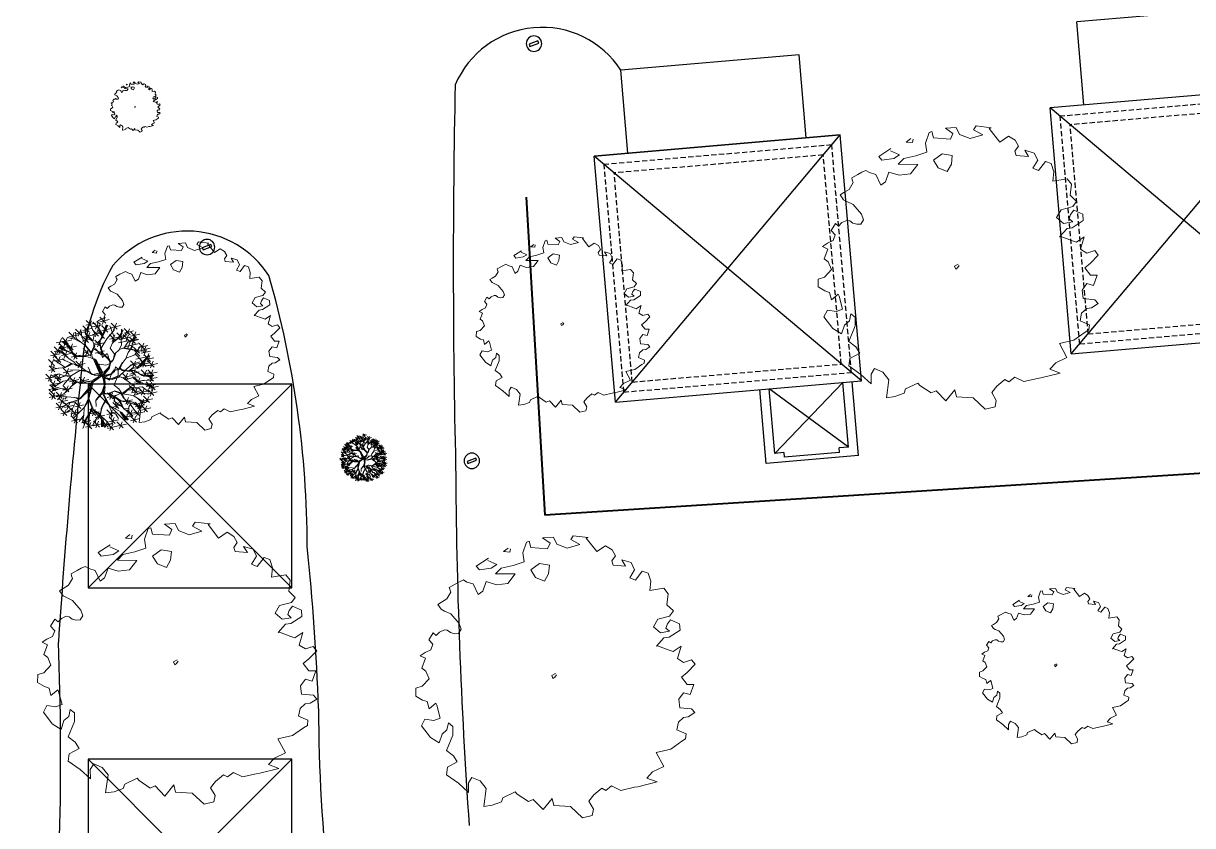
# Model space of a CAD drawing. Extents: x 2080 to 102394, y 2071 to 93424.
# Drawn here: x 86210 to 87346, y 78833 to 79612 of the extents above; entities that cross this region are included whole.
import ezdxf

# ---------------------------------------------------------------- set-up
doc = ezdxf.new("R2010")
doc.units = 0
doc.header["$LTSCALE"] = 20
doc.header["$MEASUREMENT"] = 0
doc.linetypes.add('HIDDEN', pattern=[0.375, 0.25, -0.125])
for name, color, linetype in [('ELEC', 11, 'Continuous'), ('R.C.C Wall', 50, 'Continuous'), ('road', 2, 'Continuous'), ('Roof lilne', 31, 'Continuous'), ('wall', 13, 'Continuous')]:
    doc.layers.add(name, color=color, linetype=linetype)
for name, color, linetype, lineweight in [('fence', 13, 'FENCELINE2', 40), ('Mango tree', 96, 'Continuous', 5), ('NEEM TREE', 84, 'Continuous', 5), ('sappotta', 114, 'Continuous', 5), ('tree', 60, 'Continuous', 0)]:
    doc.layers.add(name, color=color, linetype=linetype, lineweight=lineweight)
doc.linetypes.add('FENCELINE2', pattern='A,0.25,-0.1,[132,ltypeshp.shx,S=0.1,R=0,X=-0.1,Y=0],-0.1,1', length=1.45)

# ---------------------------------------------------------------- blocks, each defined once
blk = doc.blocks.new('NEEM')
at = {"layer": 'sappotta', "linetype": 'Continuous'}
for p, q in [((0.0031, 1.1323), (-0.083, 1.1274)), ((-0.083, 1.1274), (-0.0227, 1.0834)), ((0.0298, 1.0769), (0.0031, 1.1323)), ((0.1622, 1.1437), (0.1418, 1.1119)), ((0.2828, 1.1298), (0.1622, 1.1437)), ((0.2671, 1.1233), (0.2828, 1.1298)), ((0.3509, 1.0158), (0.2671, 1.1233)), ((-0.3588, 1.0435), (-0.3956, 1.0158)), ((-0.3455, 1.0109), (-0.34, 1.0386)), ((-0.2131, 1.0923), (-0.2421, 1.0068)), ((-0.1911, 1.0989), (-0.2131, 1.0923)), ((-0.177, 1.0484), (-0.1911, 1.0989)), ((-0.0431, 1.0394), (-0.177, 1.0484)), ((-0.0227, 1.0834), (-0.0431, 1.0394)), ((0.1144, 1.0427), (0.0298, 1.0769)), ((0.2162, 1.072), (0.1144, 1.0427)), ((0.1418, 1.1119), (0.2162, 1.072)), ((0.4207, 1.063), (0.3509, 1.0158)), ((0.4731, 1.0296), (0.4207, 1.063)), ((0.5006, 0.9816), (0.4731, 1.0296)), ((-0.517, 0.9628), (-0.6142, 0.9009)), ((-0.5209, 0.9449), (-0.5209, 0.9449)), ((-0.4489, 0.9131), (-0.5209, 0.9449)), ((-0.3956, 1.0158), (-0.3455, 1.0109)), ((-0.2303, 0.9351), (-0.3196, 0.9058)), ((-0.2421, 1.0068), (-0.2303, 0.9351)), ((0.4716, 0.9417), (0.5006, 0.9816)), ((0.4825, 0.9083), (0.4716, 0.9417)), ((0.5515, 0.9498), (0.5813, 0.9001)), ((0.6267, 0.9278), (0.5515, 0.9498)), ((-0.6142, 0.9009), (-0.5891, 0.87)), ((-0.5891, 0.87), (-0.4935, 0.8838)), ((-0.4935, 0.8838), (-0.4489, 0.9131)), ((-0.4152, 0.8838), (-0.459, 0.839)), ((-0.3196, 0.9058), (-0.4152, 0.8838)), ((-0.1081, 0.9221), (-0.177, 0.8716)), ((-0.177, 0.8716), (-0.1394, 0.8089)), ((-0.0274, 0.9083), (-0.1081, 0.9221)), ((-0.0345, 0.839), (-0.0274, 0.9083)), ((0.5813, 0.9001), (0.4825, 0.9083)), ((0.6157, 0.8064), (0.6541, 0.87)), ((0.6541, 0.87), (0.6267, 0.9278)), ((0.7152, 0.8602), (0.6604, 0.7877)), ((0.7622, 0.8439), (0.7152, 0.8602)), ((0.7826, 0.7787), (0.7622, 0.8439)), ((-0.7826, 0.7567), (-0.8304, 0.7291)), ((-0.7489, 0.7739), (-0.7826, 0.7567)), ((-0.7168, 0.7893), (-0.7489, 0.7739)), ((-0.6886, 0.7722), (-0.7168, 0.7893)), ((-0.6384, 0.7576), (-0.6886, 0.7722)), ((-0.5985, 0.672), (-0.6384, 0.7576)), ((-0.5335, 0.7763), (-0.5617, 0.6989)), ((-0.452, 0.7502), (-0.5335, 0.7763)), ((-0.459, 0.839), (-0.3032, 0.8374)), ((-0.3611, 0.7616), (-0.452, 0.7502)), ((-0.3032, 0.8374), (-0.3611, 0.7616)), ((-0.1394, 0.8089), (-0.0674, 0.7796)), ((-0.0674, 0.7796), (-0.0345, 0.839)), ((0.6604, 0.7877), (0.6157, 0.8064)), ((0.7755, 0.7038), (0.7826, 0.7787)), ((-0.8178, 0.6924), (-0.8499, 0.6378)), ((-0.8304, 0.7291), (-0.8264, 0.7144)), ((-0.8264, 0.7144), (-0.8178, 0.6924)), ((-0.5617, 0.6989), (-0.5985, 0.672)), ((0.8883, 0.7225), (0.7755, 0.7038)), ((0.9236, 0.6785), (0.8883, 0.7225)), ((0.9126, 0.5906), (0.9236, 0.6785)), ((-0.8922, 0.6126), (-0.9228, 0.5938)), ((-0.9228, 0.5938), (-0.8946, 0.5547)), ((-0.8499, 0.6378), (-0.8922, 0.6126)), ((0.9643, 0.5409), (0.9126, 0.5906)), ((-0.8946, 0.5547), (-0.868, 0.5401)), ((-0.868, 0.5401), (-0.8178, 0.5173)), ((-0.8178, 0.5173), (-0.752, 0.4399)), ((0.8037, 0.4146), (0.8398, 0.4749)), ((0.8398, 0.4749), (0.9338, 0.5002)), ((0.9424, 0.4708), (0.9165, 0.4374)), ((0.9338, 0.5002), (0.9643, 0.5409)), ((1.0137, 0.4391), (0.9424, 0.4708)), ((-0.8695, 0.3894), (-0.9079, 0.3723)), ((-0.846, 0.3861), (-0.8695, 0.3894)), ((-0.821, 0.3674), (-0.846, 0.3861)), ((-0.7348, 0.3943), (-0.7567, 0.3609)), ((-0.752, 0.4399), (-0.7348, 0.3943)), ((0.8601, 0.3666), (0.8037, 0.4146)), ((0.933, 0.378), (0.8601, 0.3666)), ((0.9165, 0.4374), (0.904, 0.404)), ((0.904, 0.404), (0.933, 0.378)), ((0.9298, 0.3315), (1.0176, 0.3886)), ((1.0176, 0.3886), (1.0137, 0.4391)), ((-0.9604, 0.3657), (-0.9941, 0.3095)), ((-0.9941, 0.3095), (-0.9612, 0.2745)), ((-0.9345, 0.3454), (-0.9604, 0.3657)), ((-0.9079, 0.3723), (-0.9345, 0.3454)), ((-0.7881, 0.3592), (-0.821, 0.3674)), ((-0.7567, 0.3609), (-0.7881, 0.3592)), ((0.8288, 0.259), (0.8875, 0.3258)), ((0.8875, 0.3258), (0.9298, 0.3315)), ((-1.0231, 0.2077), (-1.0622, 0.1825)), ((-0.9776, 0.2289), (-1.0231, 0.2077)), ((-0.9612, 0.2745), (-0.9776, 0.2289)), ((0.8382, 0.2623), (0.8288, 0.259)), ((0.9306, 0.2281), (0.8382, 0.2623)), ((0.962, 0.2175), (0.9306, 0.2281)), ((1.0254, 0.259), (0.962, 0.2175)), ((0.9964, 0.1597), (1.0254, 0.259)), ((-1.0622, 0.1825), (-1.0199, 0.1621)), ((-1.0199, 0.1621), (-1.0489, 0.0839)), ((1.0458, 0.1287), (0.9964, 0.1597)), ((1.1092, 0.1491), (1.0458, 0.1287)), ((1.074, 0.0489), (1.1374, 0.114)), ((1.1374, 0.114), (1.1092, 0.1491)), ((-1.0489, 0.0839), (-1.0168, 0.0595)), ((-1.0168, 0.0595), (-0.991, -0.0024)), ((0.0196, 0.0407), (-0.0094, 0.0244)), ((-0.0094, 0.0244), (0, 0)), ((0, 0), (0.0141, 0.0114)), ((0.0141, 0.0114), (0.0274, 0.031)), ((1.0286, 0.0106), (1.074, 0.0489)), ((1.074, -0.0472), (1.0286, 0.0106)), ((-1.0975, -0.0774), (-1.0983, -0.1401)), ((-1.0481, -0.0619), (-1.0975, -0.0774)), ((-0.991, -0.0024), (-1.0481, -0.0619)), ((1.1288, -0.0472), (1.074, -0.0472)), ((1.0998, -0.1287), (1.1288, -0.0472)), ((-1.0983, -0.1401), (-1.0442, -0.1727)), ((-1.0442, -0.1727), (-1.0066, -0.1849)), ((-1.0066, -0.1849), (-0.9917, -0.2436)), ((1.0074, -0.1662), (1.0458, -0.114)), ((1.016, -0.2338), (1.0074, -0.1662)), ((1.0458, -0.114), (1.0998, -0.1287)), ((-0.9917, -0.2436), (-0.9369, -0.1979)), ((-0.9369, -0.1979), (-0.9298, -0.2134)), ((-0.9298, -0.2134), (-0.9024, -0.3177)), ((1.11, -0.2427), (1.016, -0.2338)), ((1.0834, -0.3063), (1.1367, -0.2729)), ((1.1367, -0.2729), (1.11, -0.2427)), ((-1.0246, -0.325), (-1.0521, -0.378)), ((-0.9526, -0.3364), (-1.0246, -0.325)), ((-0.9024, -0.3177), (-0.9526, -0.3364)), ((-0.8484, -0.4114), (-0.8374, -0.3552)), ((-0.8374, -0.3552), (-0.8029, -0.3828)), ((0.9917, -0.4105), (1.0043, -0.3495)), ((1.0043, -0.3495), (1.045, -0.3112)), ((1.045, -0.3112), (1.0834, -0.3063)), ((-1.0521, -0.378), (-0.9816, -0.4708)), ((-0.9103, -0.5156), (-0.8883, -0.4456)), ((-0.8883, -0.4456), (-0.8484, -0.4114)), ((-0.8029, -0.4521), (-0.8531, -0.5759)), ((-0.8029, -0.3828), (-0.8029, -0.4521)), ((1.0662, -0.4431), (0.9917, -0.4105)), ((1.0615, -0.4839), (1.0662, -0.4431)), ((-0.9816, -0.4708), (-0.9103, -0.5156)), ((0.9432, -0.5653), (1.0317, -0.5026)), ((1.0317, -0.5026), (1.0615, -0.4839)), ((-0.8531, -0.5759), (-0.7967, -0.6191)), ((-0.7967, -0.6191), (-0.7661, -0.668)), ((0.8264, -0.5914), (0.9432, -0.5653)), ((0.8868, -0.7038), (0.8264, -0.5914)), ((-0.8445, -0.7103), (-0.8523, -0.7698)), ((-0.7661, -0.668), (-0.8445, -0.7103)), ((0.7975, -0.747), (0.8868, -0.7038)), ((-0.8523, -0.7698), (-0.7575, -0.8382)), ((-0.7575, -0.8382), (-0.6753, -0.9123)), ((-0.676, -0.8358), (-0.6486, -0.791)), ((-0.6753, -0.9123), (-0.676, -0.8358)), ((-0.6486, -0.791), (-0.582, -0.8203)), ((-0.582, -0.8203), (-0.5343, -0.8806)), ((0.68, -0.8667), (0.8343, -0.8276)), ((0.7512, -0.7967), (0.7975, -0.747)), ((0.8343, -0.8276), (0.7512, -0.7967)), ((-0.5343, -0.8806), (-0.5538, -1.0247)), ((-0.4011, -0.9547), (-0.3016, -0.9074)), ((-0.3016, -0.9074), (-0.2859, -0.9262)), ((-0.2859, -0.9262), (-0.1966, -0.9856)), ((0.2867, -0.9824), (0.3267, -0.9319)), ((0.3267, -0.9319), (0.3909, -0.8789)), ((0.3909, -0.8789), (0.423, -0.8968)), ((0.423, -0.8968), (0.47, -0.8602)), ((0.47, -0.8602), (0.5429, -0.896)), ((0.5429, -0.896), (0.6518, -0.8708)), ((0.6518, -0.8708), (0.68, -0.8667)), ((-0.5538, -1.0247), (-0.4857, -1.015)), ((-0.4857, -1.015), (-0.4128, -0.9881)), ((-0.4128, -0.9881), (-0.4011, -0.9547)), ((-0.1966, -0.9856), (-0.1575, -0.9685)), ((-0.1575, -0.9685), (-0.0783, -1.0492)), ((-0.0783, -1.0492), (-0.0063, -0.9604)), ((-0.0063, -0.9604), (0.0063, -1.0174)), ((0.0063, -1.0174), (0.1394, -1.0255)), ((0.1394, -1.0255), (0.2358, -1.1152)), ((0.3235, -1.0459), (0.2867, -0.9824)), ((0.2358, -1.1152), (0.3141, -1.0964)), ((0.3141, -1.0964), (0.3235, -1.0459))]:
    blk.add_line(p, q, dxfattribs=at)
blk = doc.blocks.new('TREE')
at = {"layer": 'tree', "linetype": 'ByBlock'}
for p, q in [((-0.329, 0.492), (-0.314, 0.599)), ((-0.306, 0.575), (-0.22, 0.6)), ((-0.273, 0.545), (-0.259, 0.653)), ((-0.207, 0.433), (-0.217, 0.605)), ((-0.205, 0.66), (-0.11, 0.584)), ((-0.205, 0.617), (-0.119, 0.642)), ((-0.191, 0.507), (-0.177, 0.615)), ((-0.172, 0.588), (-0.158, 0.695)), ((-0.135, 0.66), (-0.04, 0.584)), ((-0.135, 0.617), (-0.049, 0.642)), ((-0.103, 0.588), (-0.088, 0.695)), ((-0.089, 0.461), (-0.087, 0.635)), ((-0.085, 0.483), (-0.071, 0.591)), ((-0.063, 0.631), (0.032, 0.555)), ((-0.063, 0.588), (0.023, 0.613)), ((-0.055, 0.643), (-0.052, 0.59)), ((-0.052, 0.59), (-0.011, 0.48)), ((-0.047, 0.644), (-0.047, 0.611)), ((-0.042, 0.6), (-0.035, 0.643)), ((-0.005, 0.464), (-0.042, 0.6)), ((-0.033, 0.707), (0.062, 0.63)), ((-0.033, 0.664), (0.053, 0.689)), ((-0.03, 0.559), (-0.016, 0.666)), ((0.001, 0.473), (0.029, 0.592)), ((0.017, 0.613), (0.103, 0.638)), ((0.018, 0.656), (0.113, 0.579)), ((0.029, 0.592), (0.023, 0.645)), ((0.03, 0.485), (0.044, 0.593)), ((0.035, 0.641), (0.033, 0.588)), ((0.044, 0.637), (0.039, 0.586)), ((0.05, 0.583), (0.064, 0.691)), ((0.15, 0.552), (0.105, 0.639)), ((0.123, 0.629), (0.219, 0.552)), ((0.123, 0.586), (0.209, 0.611)), ((0.156, 0.556), (0.17, 0.664)), ((0.163, 0.545), (0.224, 0.6)), ((0.205, 0.587), (0.301, 0.511)), ((0.238, 0.515), (0.252, 0.622)), ((0.405, 0.481), (0.42, 0.589)), ((-0.51, 0.337), (-0.496, 0.444)), ((-0.5, 0.441), (-0.405, 0.364)), ((-0.47, 0.529), (-0.375, 0.452)), ((-0.47, 0.486), (-0.384, 0.511)), ((-0.468, 0.369), (-0.453, 0.476)), ((-0.437, 0.456), (-0.423, 0.564)), ((-0.314, 0.437), (-0.412, 0.488)), ((-0.314, 0.437), (-0.398, 0.504)), ((-0.397, 0.442), (-0.302, 0.366)), ((-0.388, 0.355), (-0.374, 0.462)), ((-0.365, 0.37), (-0.351, 0.477)), ((-0.362, 0.522), (-0.276, 0.546)), ((-0.361, 0.564), (-0.266, 0.488)), ((-0.29, 0.511), (-0.303, 0.57)), ((-0.206, 0.427), (-0.29, 0.511)), ((-0.224, 0.58), (-0.128, 0.503)), ((-0.224, 0.537), (-0.138, 0.562)), ((-0.14, 0.483), (-0.144, 0.522)), ((-0.112, 0.385), (-0.14, 0.483)), ((-0.118, 0.513), (-0.032, 0.538)), ((-0.117, 0.556), (-0.022, 0.479)), ((-0.081, 0.379), (-0.089, 0.461)), ((-0.059, 0.448), (0.036, 0.372)), ((-0.026, 0.376), (-0.012, 0.483)), ((-0.009, 0.399), (-0.005, 0.464)), ((-0.003, 0.515), (0.083, 0.54)), ((-0.002, 0.558), (0.093, 0.481)), ((0, 0.398), (0.001, 0.473)), ((0.039, 0.586), (0.006, 0.477)), ((0.177, 0.413), (0.15, 0.552)), ((0.169, 0.409), (0.163, 0.545)), ((0.181, 0.406), (0.226, 0.503)), ((0.188, 0.422), (0.274, 0.447)), ((0.189, 0.465), (0.284, 0.388)), ((0.205, 0.544), (0.291, 0.569)), ((0.221, 0.392), (0.235, 0.5)), ((0.226, 0.503), (0.287, 0.569)), ((0.246, 0.432), (0.332, 0.456)), ((0.247, 0.474), (0.342, 0.398)), ((0.265, 0.373), (0.282, 0.487)), ((0.274, 0.368), (0.285, 0.482)), ((0.279, 0.402), (0.293, 0.509)), ((0.282, 0.487), (0.332, 0.535)), ((0.297, 0.5), (0.383, 0.525)), ((0.298, 0.543), (0.393, 0.466)), ((0.33, 0.47), (0.344, 0.578)), ((0.357, 0.405), (0.397, 0.482)), ((0.364, 0.344), (0.378, 0.451)), ((0.373, 0.553), (0.468, 0.477)), ((0.373, 0.511), (0.459, 0.535)), ((0.409, 0.429), (0.495, 0.453)), ((0.41, 0.471), (0.505, 0.395)), ((0.442, 0.399), (0.456, 0.507)), ((0.515, 0.445), (0.61, 0.369)), ((0.547, 0.373), (0.561, 0.48)), ((-0.624, 0.307), (-0.538, 0.332)), ((-0.623, 0.35), (-0.528, 0.273)), ((-0.591, 0.277), (-0.577, 0.385)), ((-0.478, 0.18), (-0.563, 0.306)), ((-0.561, 0.308), (-0.547, 0.415)), ((-0.543, 0.367), (-0.457, 0.391)), ((-0.542, 0.409), (-0.447, 0.333)), ((-0.532, 0.213), (-0.518, 0.32)), ((-0.449, 0.308), (-0.531, 0.364)), ((-0.48, 0.328), (-0.524, 0.371)), ((-0.475, 0.329), (-0.514, 0.378)), ((-0.501, 0.398), (-0.415, 0.423)), ((-0.452, 0.377), (-0.492, 0.415)), ((-0.354, 0.341), (-0.452, 0.377)), ((-0.39, 0.223), (-0.449, 0.308)), ((-0.407, 0.225), (-0.445, 0.305)), ((-0.414, 0.2), (-0.4, 0.308)), ((-0.398, 0.399), (-0.312, 0.424)), ((-0.235, 0.3), (-0.39, 0.307)), ((-0.295, 0.373), (-0.384, 0.406)), ((-0.284, 0.274), (-0.354, 0.341)), ((-0.295, 0.371), (-0.314, 0.437)), ((-0.252, 0.302), (-0.298, 0.373)), ((-0.233, 0.303), (-0.295, 0.371)), ((-0.28, 0.2), (-0.265, 0.308)), ((-0.274, 0.404), (-0.179, 0.328)), ((-0.274, 0.361), (-0.188, 0.386)), ((-0.241, 0.332), (-0.227, 0.439)), ((-0.122, 0.26), (-0.233, 0.303)), ((-0.12, 0.397), (-0.213, 0.432)), ((-0.108, 0.377), (-0.206, 0.427)), ((-0.123, 0.268), (-0.192, 0.36)), ((-0.075, 0.245), (-0.108, 0.377)), ((-0.106, 0.295), (-0.02, 0.319)), ((-0.105, 0.337), (-0.01, 0.261)), ((-0.095, 0.334), (-0.081, 0.379)), ((-0.083, 0.292), (-0.09, 0.349)), ((-0.073, 0.265), (-0.058, 0.372)), ((-0.059, 0.406), (0.027, 0.43)), ((0.069, 0.306), (-0.009, 0.399)), ((0.07, 0.32), (0, 0.398)), ((0.092, 0.251), (0.069, 0.306)), ((0.106, 0.27), (0.07, 0.32)), ((0.075, 0.363), (0.171, 0.286)), ((0.075, 0.32), (0.161, 0.345)), ((0.108, 0.29), (0.122, 0.398)), ((0.141, 0.293), (0.169, 0.409)), ((0.143, 0.282), (0.177, 0.413)), ((0.146, 0.28), (0.235, 0.3)), ((0.233, 0.311), (0.147, 0.288)), ((0.235, 0.3), (0.267, 0.359)), ((0.249, 0.312), (0.344, 0.236)), ((0.249, 0.269), (0.335, 0.294)), ((0.258, 0.229), (0.331, 0.294)), ((0.267, 0.359), (0.357, 0.405)), ((0.282, 0.24), (0.296, 0.347)), ((0.331, 0.373), (0.417, 0.398)), ((0.331, 0.294), (0.411, 0.316)), ((0.332, 0.416), (0.427, 0.34)), ((0.343, 0.291), (0.426, 0.31)), ((0.387, 0.266), (0.402, 0.373)), ((0.411, 0.316), (0.458, 0.439)), ((0.412, 0.313), (0.536, 0.357)), ((0.426, 0.31), (0.537, 0.349)), ((0.542, 0.338), (0.432, 0.308)), ((0.444, 0.355), (0.539, 0.278)), ((0.444, 0.312), (0.53, 0.337)), ((0.477, 0.283), (0.491, 0.39)), ((0.482, 0.194), (0.552, 0.312)), ((0.514, 0.402), (0.6, 0.427)), ((0.576, 0.214), (0.59, 0.322)), ((-0.674, 0.161), (-0.588, 0.186)), ((-0.673, 0.204), (-0.578, 0.127)), ((-0.641, 0.132), (-0.626, 0.239)), ((-0.601, 0.221), (-0.506, 0.145)), ((-0.601, 0.179), (-0.515, 0.203)), ((-0.509, 0.25), (-0.584, 0.249)), ((-0.57, 0.049), (-0.556, 0.156)), ((-0.568, 0.149), (-0.554, 0.256)), ((-0.565, 0.242), (-0.479, 0.267)), ((-0.564, 0.285), (-0.469, 0.209)), ((-0.481, 0.182), (-0.517, 0.182)), ((-0.476, 0.233), (-0.509, 0.25)), ((-0.422, 0.097), (-0.478, 0.18)), ((-0.395, 0.219), (-0.476, 0.233)), ((-0.447, 0.273), (-0.351, 0.196)), ((-0.447, 0.23), (-0.361, 0.255)), ((-0.299, 0.218), (-0.39, 0.223)), ((-0.26, 0.197), (-0.339, 0.217)), ((-0.312, 0.273), (-0.217, 0.196)), ((-0.312, 0.23), (-0.227, 0.255)), ((-0.262, 0.214), (-0.299, 0.218)), ((-0.26, 0.236), (-0.284, 0.274)), ((-0.248, 0.16), (-0.262, 0.214)), ((-0.243, 0.166), (-0.26, 0.236)), ((-0.156, 0.05), (-0.248, 0.16)), ((-0.128, 0.063), (-0.243, 0.166)), ((-0.236, 0.178), (-0.14, 0.101)), ((-0.236, 0.135), (-0.15, 0.16)), ((-0.203, 0.106), (-0.189, 0.213)), ((-0.08, 0.211), (-0.122, 0.263)), ((-0.075, 0.181), (-0.122, 0.26)), ((-0.077, 0.189), (-0.075, 0.245)), ((-0.062, 0.105), (-0.077, 0.189)), ((-0.055, 0.145), (-0.076, 0.201)), ((-0.061, 0.128), (-0.023, 0.204)), ((0.002, 0.037), (0.098, 0.216)), ((0.016, 0.04), (0.088, 0.177)), ((0.088, 0.177), (0.038, 0.06)), ((0.099, 0.176), (0.043, 0.047)), ((0.044, 0.025), (0.111, 0.187)), ((0.097, 0.224), (0.092, 0.251)), ((0.098, 0.216), (0.099, 0.176)), ((0.106, 0.267), (0.141, 0.293)), ((0.106, 0.239), (0.143, 0.282)), ((0.111, 0.187), (0.106, 0.239)), ((0.171, 0.245), (0.266, 0.168)), ((0.219, 0.164), (0.188, 0.228)), ((0.188, 0.228), (0.219, 0.13)), ((0.203, 0.172), (0.217, 0.28)), ((0.21, 0.064), (0.221, 0.147)), ((0.217, 0.054), (0.23, 0.163)), ((0.219, 0.161), (0.256, 0.226)), ((0.23, 0.163), (0.264, 0.224)), ((0.264, 0.224), (0.401, 0.242)), ((0.336, 0.133), (0.424, 0.159)), ((0.401, 0.242), (0.545, 0.235)), ((0.403, 0.15), (0.428, 0.151)), ((0.418, 0.213), (0.513, 0.137)), ((0.418, 0.17), (0.504, 0.195)), ((0.424, 0.159), (0.482, 0.194)), ((0.424, 0.159), (0.503, 0.136)), ((0.428, 0.151), (0.498, 0.132)), ((0.451, 0.141), (0.465, 0.248)), ((0.493, 0.156), (0.588, 0.079)), ((0.503, 0.136), (0.618, 0.152)), ((0.507, 0.097), (0.612, 0.171)), ((0.525, 0.083), (0.539, 0.191)), ((0.543, 0.287), (0.638, 0.21)), ((0.543, 0.244), (0.629, 0.269)), ((0.545, 0.235), (0.583, 0.261)), ((0.624, 0.045), (0.638, 0.152)), ((-0.696, 0.067), (-0.61, 0.091)), ((-0.695, 0.109), (-0.6, 0.033)), ((-0.663, 0.037), (-0.649, 0.145)), ((-0.551, 0.034), (-0.643, -0.019)), ((-0.554, 0.036), (-0.634, 0.064)), ((-0.52, 0.114), (-0.622, 0.141)), ((-0.617, 0.009), (-0.522, -0.068)), ((-0.603, 0.078), (-0.517, 0.103)), ((-0.602, 0.121), (-0.507, 0.045)), ((-0.585, -0.064), (-0.571, 0.044)), ((-0.443, 0.057), (-0.551, 0.034)), ((-0.459, 0.055), (-0.523, 0.114)), ((-0.444, 0.06), (-0.52, 0.114)), ((-0.518, 0.024), (-0.423, -0.053)), ((-0.518, -0.019), (-0.433, 0.006)), ((-0.486, -0.048), (-0.471, 0.059)), ((-0.4, 0.037), (-0.443, 0.057)), ((-0.41, 0.046), (-0.425, 0.1)), ((-0.393, 0.041), (-0.422, 0.097)), ((-0.207, 0.033), (-0.4, 0.037)), ((-0.228, 0.012), (-0.389, 0.033)), ((-0.21, 0.018), (-0.329, -0.041)), ((-0.132, 0.037), (-0.324, -0.049)), ((-0.214, 0.023), (-0.282, 0.029)), ((-0.141, 0.058), (-0.223, 0.145)), ((-0.201, 0.034), (-0.21, 0.018)), ((-0.127, 0.055), (-0.201, 0.034)), ((-0.126, 0.049), (-0.197, 0.023)), ((0, 0), (-0.132, 0.037)), ((0, 0), (-0.126, 0.049)), ((-0.038, 0.025), (-0.118, 0.056)), ((-0.042, 0.069), (-0.062, 0.105)), ((-0.056, 0.1), (-0.061, 0.128)), ((-0.013, 0.029), (-0.058, 0.078)), ((0.006, 0.047), (-0.056, 0.1)), ((-0.003, 0.034), (-0.042, 0.069)), ((-0.005, 0.03), (-0.038, 0.025)), ((0, 0.003), (-0.026, -0.046)), ((-0.019, 0.017), (-0.002, 0.014)), ((0, 0.003), (-0.014, -0.047)), ((0.04, 0.032), (-0.005, 0.03)), ((-0.002, 0.014), (0.04, 0.032)), ((0, 0), (0.044, 0.025)), ((0, 0), (0.091, -0.073)), ((0, 0), (0.139, -0.009)), ((0.043, 0.047), (0.016, 0.04)), ((0.046, 0.011), (0.134, 0.001)), ((0.134, 0.001), (0.198, 0.023)), ((0.139, -0.009), (0.204, 0.018)), ((0.198, 0.023), (0.21, 0.064)), ((0.204, 0.018), (0.217, 0.054)), ((0.208, 0.013), (0.249, 0.015)), ((0.214, 0.023), (0.246, 0.017)), ((0.246, 0.017), (0.311, 0.048)), ((0.249, 0.015), (0.323, 0.041)), ((0.311, 0.048), (0.336, 0.133)), ((0.317, 0.046), (0.389, 0.033)), ((0.389, 0.033), (0.456, 0.05)), ((0.394, 0.036), (0.45, 0.001)), ((0.539, -0.18), (0.432, 0.012)), ((0.45, 0.001), (0.533, 0.007)), ((0.453, 0.094), (0.548, 0.017)), ((0.456, 0.05), (0.507, 0.095)), ((0.466, 0.002), (0.561, -0.075)), ((0.492, 0.113), (0.578, 0.138)), ((0.496, 0.109), (0.591, 0.032)), ((0.507, 0.095), (0.572, 0.089)), ((0.525, 0.036), (0.611, 0.061)), ((0.533, 0.007), (0.64, -0.062)), ((0.536, 0.007), (0.638, -0.031)), ((0.558, 0.007), (0.572, 0.114)), ((0.572, 0.089), (0.628, 0.107)), ((0.582, -0.077), (0.597, 0.031)), ((0.591, 0.075), (0.677, 0.099)), ((0.592, 0.117), (0.687, 0.041)), ((0.61, -0.014), (0.696, 0.011)), ((0.611, 0.029), (0.706, -0.047)), ((0.643, -0.043), (0.657, 0.064)), ((-0.682, -0.055), (-0.587, -0.131)), ((-0.682, -0.098), (-0.597, -0.073)), ((-0.65, -0.127), (-0.635, -0.02)), ((-0.454, -0.073), (-0.64, -0.051)), ((-0.529, -0.128), (-0.626, -0.133)), ((-0.618, -0.034), (-0.532, -0.009)), ((-0.526, -0.13), (-0.611, -0.175)), ((-0.588, -0.237), (-0.574, -0.129)), ((-0.454, -0.076), (-0.529, -0.128)), ((-0.387, -0.146), (-0.455, -0.168)), ((-0.334, -0.044), (-0.454, -0.076)), ((-0.342, -0.062), (-0.452, -0.073)), ((-0.437, -0.248), (-0.422, -0.141)), ((-0.324, -0.049), (-0.4, -0.184)), ((-0.329, -0.041), (-0.387, -0.146)), ((-0.285, -0.131), (-0.347, -0.181)), ((-0.171, -0.129), (-0.285, -0.131)), ((-0.172, -0.14), (-0.282, -0.134)), ((-0.163, -0.13), (-0.188, -0.191)), ((-0.078, -0.099), (-0.163, -0.13)), ((-0.133, -0.136), (-0.161, -0.155)), ((-0.069, -0.103), (-0.158, -0.138)), ((-0.149, -0.159), (-0.079, -0.113)), ((-0.026, -0.046), (-0.078, -0.099)), ((-0.014, -0.047), (-0.069, -0.103)), ((0.004, -0.038), (-0.063, -0.105)), ((0.079, -0.072), (-0.003, -0.031)), ((-0.003, -0.05), (0.044, -0.129)), ((0, -0.016), (0.079, -0.072)), ((0.007, -0.04), (0.046, -0.126)), ((0.022, -0.012), (0.134, -0.013)), ((0.129, -0.165), (0.041, -0.112)), ((0.044, -0.129), (0.133, -0.189)), ((0.046, -0.126), (0.13, -0.176)), ((0.078, -0.078), (0.151, -0.08)), ((0.091, -0.073), (0.155, -0.074)), ((0.151, -0.08), (0.196, -0.117)), ((0.155, -0.074), (0.169, -0.091)), ((0.169, -0.091), (0.199, -0.117)), ((0.199, -0.117), (0.211, -0.159)), ((0.2, -0.122), (0.28, -0.1)), ((0.291, -0.098), (0.201, -0.111)), ((0.216, -0.119), (0.216, -0.153)), ((0.28, -0.1), (0.361, -0.1)), ((0.355, -0.099), (0.432, -0.075)), ((0.361, -0.1), (0.461, -0.159)), ((0.432, -0.075), (0.535, -0.071)), ((0.451, -0.001), (0.547, -0.192)), ((0.466, -0.041), (0.552, -0.016)), ((0.488, -0.218), (0.503, -0.11)), ((0.498, -0.069), (0.584, -0.044)), ((0.499, -0.026), (0.594, -0.103)), ((0.514, -0.191), (0.529, -0.084)), ((0.55, -0.004), (0.645, -0.081)), ((0.55, -0.047), (0.636, -0.022)), ((0.634, -0.043), (0.557, -0.003)), ((0.562, -0.138), (0.658, -0.214)), ((0.595, -0.21), (0.609, -0.103)), ((-0.669, -0.223), (-0.583, -0.198)), ((-0.632, -0.239), (-0.536, -0.316)), ((-0.632, -0.282), (-0.546, -0.257)), ((-0.621, -0.164), (-0.525, -0.241)), ((-0.621, -0.207), (-0.535, -0.182)), ((-0.455, -0.168), (-0.611, -0.187)), ((-0.607, -0.197), (-0.556, -0.183)), ((-0.553, -0.188), (-0.605, -0.205)), ((-0.599, -0.312), (-0.585, -0.204)), ((-0.468, -0.173), (-0.583, -0.255)), ((-0.506, -0.281), (-0.565, -0.299)), ((-0.477, -0.172), (-0.553, -0.188)), ((-0.525, -0.376), (-0.511, -0.269)), ((-0.478, -0.282), (-0.508, -0.303)), ((-0.37, -0.277), (-0.506, -0.281)), ((-0.407, -0.172), (-0.477, -0.172)), ((-0.469, -0.176), (-0.374, -0.253)), ((-0.469, -0.219), (-0.384, -0.194)), ((-0.461, -0.26), (-0.365, -0.337)), ((-0.461, -0.303), (-0.375, -0.278)), ((-0.428, -0.333), (-0.414, -0.225)), ((-0.417, -0.165), (-0.398, -0.159)), ((-0.395, -0.276), (-0.417, -0.327)), ((-0.39, -0.275), (-0.409, -0.34)), ((-0.407, -0.172), (-0.4, -0.227)), ((-0.4, -0.184), (-0.39, -0.275)), ((-0.4, -0.227), (-0.395, -0.276)), ((-0.37, -0.277), (-0.303, -0.243)), ((-0.325, -0.247), (-0.37, -0.277)), ((-0.206, -0.219), (-0.325, -0.247)), ((-0.303, -0.243), (-0.21, -0.231)), ((-0.188, -0.191), (-0.235, -0.311)), ((-0.161, -0.155), (-0.227, -0.298)), ((-0.114, -0.27), (-0.177, -0.373)), ((-0.172, -0.262), (-0.086, -0.237)), ((-0.171, -0.219), (-0.076, -0.295)), ((-0.16, -0.164), (-0.132, -0.198)), ((-0.149, -0.159), (-0.133, -0.192)), ((-0.139, -0.291), (-0.125, -0.184)), ((-0.133, -0.192), (-0.055, -0.238)), ((-0.132, -0.198), (-0.107, -0.275)), ((-0.127, -0.208), (-0.055, -0.238)), ((-0.117, -0.218), (-0.106, -0.28)), ((-0.107, -0.275), (-0.112, -0.359)), ((-0.102, -0.288), (-0.096, -0.39)), ((-0.055, -0.238), (-0.018, -0.338)), ((-0.011, -0.334), (-0.049, -0.242)), ((0.13, -0.176), (0.158, -0.274)), ((0.132, -0.17), (0.336, -0.203)), ((0.14, -0.213), (0.235, -0.29)), ((0.14, -0.256), (0.226, -0.231)), ((0.145, -0.229), (0.153, -0.393)), ((0.158, -0.274), (0.224, -0.316)), ((0.172, -0.286), (0.187, -0.178)), ((0.211, -0.159), (0.258, -0.235)), ((0.216, -0.153), (0.259, -0.224)), ((0.235, -0.259), (0.331, -0.336)), ((0.235, -0.302), (0.321, -0.277)), ((0.258, -0.235), (0.307, -0.28)), ((0.259, -0.224), (0.326, -0.243)), ((0.268, -0.332), (0.282, -0.224)), ((0.309, -0.274), (0.269, -0.233)), ((0.269, -0.233), (0.328, -0.252)), ((0.307, -0.28), (0.318, -0.39)), ((0.322, -0.241), (0.408, -0.216)), ((0.323, -0.198), (0.418, -0.275)), ((0.326, -0.243), (0.348, -0.287)), ((0.336, -0.203), (0.433, -0.262)), ((0.348, -0.287), (0.422, -0.314)), ((0.35, -0.281), (0.568, -0.298)), ((0.355, -0.27), (0.37, -0.163)), ((0.406, -0.291), (0.501, -0.368)), ((0.429, -0.202), (0.524, -0.279)), ((0.438, -0.363), (0.453, -0.256)), ((0.461, -0.159), (0.582, -0.147)), ((0.461, -0.275), (0.475, -0.167)), ((0.489, -0.293), (0.584, -0.369)), ((0.5, -0.309), (0.586, -0.284)), ((0.521, -0.365), (0.535, -0.258)), ((0.528, -0.209), (0.623, -0.285)), ((0.528, -0.252), (0.613, -0.227)), ((0.547, -0.192), (0.592, -0.243)), ((0.554, -0.182), (0.649, -0.259)), ((0.554, -0.225), (0.639, -0.2)), ((0.562, -0.181), (0.648, -0.156)), ((0.582, -0.147), (0.612, -0.162)), ((-0.558, -0.304), (-0.462, -0.38)), ((-0.558, -0.347), (-0.472, -0.322)), ((-0.417, -0.327), (-0.504, -0.395)), ((-0.423, -0.345), (-0.497, -0.402)), ((-0.488, -0.392), (-0.392, -0.468)), ((-0.488, -0.435), (-0.402, -0.41)), ((-0.484, -0.411), (-0.423, -0.345)), ((-0.409, -0.34), (-0.482, -0.422)), ((-0.455, -0.464), (-0.441, -0.357)), ((-0.442, -0.536), (-0.428, -0.429)), ((-0.404, -0.341), (-0.422, -0.465)), ((-0.398, -0.429), (-0.303, -0.505)), ((-0.343, -0.421), (-0.396, -0.488)), ((-0.366, -0.501), (-0.351, -0.394)), ((-0.279, -0.382), (-0.343, -0.421)), ((-0.342, -0.35), (-0.247, -0.426)), ((-0.342, -0.393), (-0.256, -0.368)), ((-0.309, -0.422), (-0.295, -0.315)), ((-0.268, -0.436), (-0.288, -0.496)), ((-0.239, -0.305), (-0.279, -0.382)), ((-0.276, -0.387), (-0.268, -0.436)), ((-0.235, -0.311), (-0.207, -0.482)), ((-0.222, -0.35), (-0.127, -0.426)), ((-0.222, -0.392), (-0.137, -0.368)), ((-0.19, -0.422), (-0.175, -0.315)), ((-0.112, -0.359), (-0.155, -0.473)), ((-0.106, -0.381), (-0.152, -0.472)), ((-0.11, -0.295), (-0.106, -0.381)), ((-0.096, -0.39), (-0.033, -0.466)), ((-0.092, -0.455), (-0.006, -0.43)), ((-0.091, -0.412), (0.004, -0.489)), ((-0.019, -0.332), (-0.084, -0.48)), ((-0.059, -0.485), (-0.045, -0.377)), ((-0.049, -0.39), (-0.027, -0.322)), ((-0.018, -0.338), (0.05, -0.461)), ((-0.008, -0.336), (0.113, -0.369)), ((-0.008, -0.35), (0.116, -0.374)), ((0.068, -0.426), (0.164, -0.502)), ((0.07, -0.421), (0.156, -0.396)), ((0.071, -0.378), (0.166, -0.455)), ((0.101, -0.498), (0.115, -0.391)), ((0.103, -0.45), (0.117, -0.343)), ((0.113, -0.369), (0.15, -0.424)), ((0.118, -0.365), (0.26, -0.428)), ((0.15, -0.424), (0.207, -0.482)), ((0.191, -0.413), (0.277, -0.388)), ((0.192, -0.37), (0.287, -0.447)), ((0.224, -0.316), (0.223, -0.378)), ((0.223, -0.378), (0.261, -0.503)), ((0.224, -0.442), (0.238, -0.335)), ((0.226, -0.313), (0.278, -0.369)), ((0.26, -0.428), (0.35, -0.533)), ((0.317, -0.417), (0.403, -0.392)), ((0.318, -0.374), (0.413, -0.451)), ((0.318, -0.39), (0.376, -0.506)), ((0.401, -0.488), (0.324, -0.398)), ((0.35, -0.446), (0.364, -0.339)), ((0.372, -0.436), (0.467, -0.513)), ((0.392, -0.3), (0.558, -0.305)), ((0.404, -0.509), (0.418, -0.401)), ((0.405, -0.334), (0.491, -0.309)), ((0.422, -0.314), (0.489, -0.409)), ((0.459, -0.372), (0.554, -0.449)), ((0.459, -0.415), (0.545, -0.39)), ((0.488, -0.336), (0.574, -0.311)), ((0.492, -0.444), (0.506, -0.337)), ((-0.475, -0.506), (-0.389, -0.482)), ((-0.474, -0.464), (-0.379, -0.54)), ((-0.399, -0.472), (-0.313, -0.447)), ((-0.38, -0.584), (-0.294, -0.559)), ((-0.379, -0.541), (-0.284, -0.618)), ((-0.347, -0.614), (-0.333, -0.506)), ((-0.255, -0.573), (-0.169, -0.548)), ((-0.254, -0.53), (-0.159, -0.607)), ((-0.213, -0.463), (-0.252, -0.579)), ((-0.209, -0.482), (-0.24, -0.585)), ((-0.207, -0.482), (-0.235, -0.596)), ((-0.222, -0.602), (-0.208, -0.495)), ((-0.185, -0.589), (-0.099, -0.564)), ((-0.184, -0.546), (-0.089, -0.622)), ((-0.142, -0.549), (-0.158, -0.619)), ((-0.155, -0.473), (-0.142, -0.549)), ((-0.152, -0.475), (-0.115, -0.511)), ((-0.152, -0.618), (-0.138, -0.511)), ((-0.096, -0.683), (-0.081, -0.576)), ((-0.063, -0.521), (-0.092, -0.63)), ((-0.034, -0.463), (-0.063, -0.521)), ((-0.046, -0.61), (0.04, -0.585)), ((-0.045, -0.567), (0.05, -0.644)), ((-0.033, -0.466), (-0.018, -0.508)), ((-0.018, -0.508), (-0.018, -0.637)), ((-0.017, -0.547), (0.01, -0.641)), ((-0.013, -0.64), (0.001, -0.532)), ((-0.002, -0.637), (-0.013, -0.583)), ((0.011, -0.573), (0.106, -0.649)), ((0.043, -0.645), (0.057, -0.538)), ((0.05, -0.461), (0.132, -0.517)), ((0.051, -0.469), (0.065, -0.634)), ((0.074, -0.635), (0.052, -0.477)), ((0.068, -0.469), (0.154, -0.444)), ((0.11, -0.674), (0.125, -0.567)), ((0.12, -0.496), (0.216, -0.573)), ((0.12, -0.539), (0.206, -0.514)), ((0.132, -0.517), (0.198, -0.609)), ((0.153, -0.568), (0.167, -0.461)), ((0.207, -0.482), (0.209, -0.59)), ((0.211, -0.662), (0.225, -0.555)), ((0.239, -0.56), (0.325, -0.535)), ((0.24, -0.517), (0.335, -0.593)), ((0.244, -0.559), (0.339, -0.635)), ((0.244, -0.602), (0.33, -0.577)), ((0.247, -0.45), (0.265, -0.545)), ((0.261, -0.503), (0.292, -0.568)), ((0.266, -0.53), (0.284, -0.575)), ((0.272, -0.589), (0.286, -0.482)), ((0.277, -0.631), (0.291, -0.524)), ((0.319, -0.476), (0.415, -0.553)), ((0.319, -0.519), (0.405, -0.494)), ((0.352, -0.548), (0.366, -0.441)), ((0.391, -0.495), (0.362, -0.453)), ((0.362, -0.453), (0.382, -0.505)), ((0.371, -0.479), (0.457, -0.454)), ((-0.219, -0.63), (-0.123, -0.707)), ((-0.219, -0.673), (-0.133, -0.648)), ((-0.186, -0.702), (-0.172, -0.595)), ((-0.128, -0.611), (-0.033, -0.688)), ((-0.128, -0.654), (-0.043, -0.629)), ((-0.029, -0.656), (0.067, -0.732)), ((-0.029, -0.698), (0.057, -0.674)), ((0.004, -0.728), (0.018, -0.621)), ((0.01, -0.616), (0.096, -0.591)), ((0.077, -0.644), (0.163, -0.62)), ((0.078, -0.602), (0.173, -0.678)), ((0.178, -0.59), (0.274, -0.666)), ((0.178, -0.633), (0.264, -0.608))]:
    blk.add_line(p, q, dxfattribs=at)
blk = doc.blocks.new('A$C35C137D2')
at = {"layer": 'Roof lilne'}
for p, q in [((98.8, 62.7), (-99.2, 62.7)), ((-99.2, 62.7), (-99.2, -135.3)), ((-99.2, -135.3), (98.8, 62.7)), ((98.8, -135.3), (-99.2, 62.7)), ((98.8, -135.3), (98.8, 62.7)), ((-99.2, -135.3), (98.8, -135.3))]:
    blk.add_line(p, q, dxfattribs=at)
blk = doc.blocks.new('A$C4BBE2067')
for p, q in [((9, 393), (9, 321)), ((9, 393), (99, 393)), ((27, 388.5), (27, 384)), ((27, 388.5), (81, 388.5)), ((81, 384), (81, 388.5)), ((99, 393), (99, 321)), ((18, 384), (18, 321)), ((18, 384), (27, 384)), ((18, 384), (90, 321)), ((90, 384), (18, 321)), ((81, 384), (90, 384)), ((90, 384), (90, 321))]:
    blk.add_line(p, q)
at = {"layer": 'Roof lilne'}
for p, q in [((0, 321), (0, 81)), ((240, 321), (0, 321)), ((240, 321), (0, 81)), ((0, 321), (240, 81)), ((240, 321), (240, 81)), ((0, 81), (240, 81)), ((33, 81), (33, 0)), ((207, 81), (207, 0)), ((33, 0), (207, 0))]:
    blk.add_line(p, q, dxfattribs=at)
at = {"layer": 'wall', "color": 7, "linetype": 'HIDDEN'}
for p, q in [((9, 312), (9, 90)), ((231, 312), (9, 312)), ((231, 312), (231, 90)), ((18, 303), (18, 99)), ((222, 303), (18, 303)), ((222, 303), (222, 99)), ((18, 99), (222, 99)), ((9, 90), (231, 90))]:
    blk.add_line(p, q, dxfattribs=at)
blk = doc.blocks.new('A$C16A84746')
at = {"layer": 'ELEC'}
blk.add_lwpolyline([(14.9, 44.1), (61.5, 44.1), (61.5, 32.9), (14.9, 32.9)], close=True, dxfattribs=at)
blk.add_circle((38.5, 38.5), 38.5, dxfattribs=at)

msp = doc.modelspace()

# ---------------------------------------------------------------- linework, layer by layer
at = {"ltscale": 0.5}
msp.add_line((86764.365, 79483.411), (87003.479, 79504.024), dxfattribs=at)
at = {"layer": 'fence', "linetype": 'Continuous', "ltscale": 0.5}
for p in [(86698.303, 79443.453), (88647.871, 79257.51)]:
    msp.add_line(p, (86716.265, 79134.49), dxfattribs=at)
at = {"layer": 'road', "linetype": 'Continuous', "ltscale": 0.5}
for centre, radius, start, end in [((86713.562, 79517.101), 91.494, 33.010072, 157.125719), ((94938.858, 79377.273), 8311.446, 178.7908243, 181.3407028), ((86368.708, 79315.894), 94.643, 32.885158, 139.803957), ((86507.725, 79258.638, 0.392), 242.19, 150.749829, 175.367003), ((85518.652, 79101.304), 966.838, 0.149411, 15.967954), ((93422.981, 78534.296, 1.321), 7195.214, 174.0656523, 176.2003836), ((92144.096, 79214.322), 5514.5, 180.327458, 183.968887), ((84272.615, 78872.056), 2224.975, 1.918119, 5.979178), ((83309.237, 78898.408), 2936.509, 358.50586, 2.199376), ((88235.654, 78955.061), 1739.331, 180.281066, 192.012841)]:
    msp.add_arc(centre, radius, start, end, dxfattribs=at)

# ---------------------------------------------------------------- block references
at = {"ltscale": 0.5, "rotation": 184.9270543800106}
for p in [(87439.713, 79631.627), (86996.522, 79584.725)]:
    msp.add_blockref('A$C4BBE2067', p, dxfattribs=at)
at = {"ltscale": 0.5}
for p in [(86371.585, 79198.944), (86371.585, 78834.444)]:
    msp.add_blockref('A$C35C137D2', p, dxfattribs=at)
at = {"layer": 'ELEC', "linetype": 'Continuous', "ltscale": 0.5, "xscale": -0.1944000000041392, "yscale": 0.1944000000075903, "zscale": 0.1944, "rotation": 200.7708789352497}
for p in [(86696.221, 79597.099), (86378.385, 79399.34), (86635.791, 79191.549)]:
    msp.add_blockref('A$C16A84746', p, dxfattribs=at)
at = {"layer": 'Mango tree', "linetype": 'Continuous'}
for p, xscale, yscale, zscale in [((87115.861, 79373.379, 0.011), 121.8377779583097, 121.8377779584698, 121.8377779576201), ((86732.708, 79318.663, 0), 75.50698059232673, 75.50698059242859, 75.50698059190735), ((86366.751, 79307.414), 80.9232626183366, 80.9232626184239, 80.92326261786991), ((86356.68, 78988.795), 121.4123773895117, 121.4123773896572, 121.412377388821), ((86724.309, 78975.602), 121.4123773895117, 121.4123773896572, 121.412377388821), ((87212.623, 78987.143, -0.006), 67.16660279018106, 67.16660279028292, 67.16660278980534)]:
    msp.add_blockref('NEEM', p, dxfattribs=dict(at, xscale=xscale, yscale=yscale, zscale=zscale))
at = {"layer": 'NEEM TREE', "linetype": 'Continuous', "extrusion": (0.00224, -0.003541, 0.999991)}
for p, xscale, yscale, zscale, rotation in [((86285.682, 79270.017, -87.394), 77.43870535853712, 77.43870535854911, 77.43870535855305, 51.50199717108455), ((86539.992, 79189.496, -86.542), 32.58847797218875, 32.58847797218608, 32.58847797218875, 51.50199717107869)]:
    msp.add_blockref('TREE', p, dxfattribs=dict(at, xscale=xscale, yscale=yscale, zscale=zscale, rotation=rotation))
at = {"layer": 'R.C.C Wall', "linetype": 'Continuous', "xscale": 21.57085898336663, "yscale": 21.57085898339574, "zscale": 21.57085898324517}
msp.add_blockref('NEEM', (86317.874, 79530.913, 0), dxfattribs=at)

doc.saveas('drawing.dxf')
